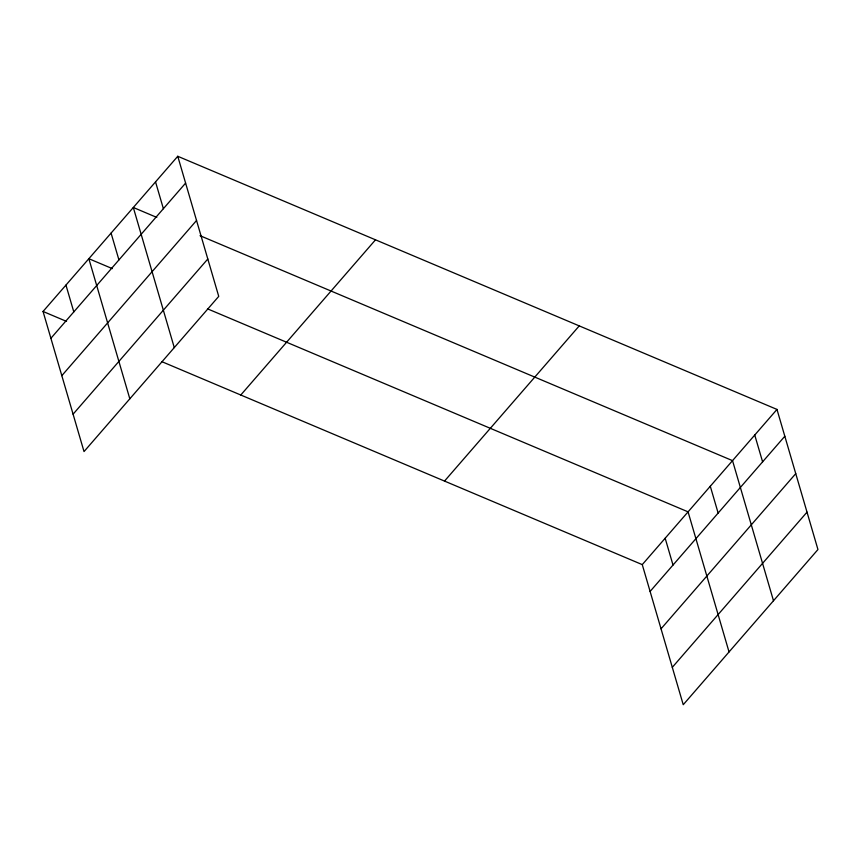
<?xml version="1.0" encoding="UTF-8"?>
<svg xmlns="http://www.w3.org/2000/svg" width="861" height="861" viewBox="0 0 861 861"><rect width="100%" height="100%" fill="white"/><g stroke="black" fill="none" stroke-linecap="round" stroke-linejoin="round"><path stroke-width="1.29" d="M177.764 156.282L218.737 296.378L84.023 451.573L43.05 311.467L177.764 156.282L776.977 409.427L817.95 549.533L683.236 704.718L642.263 564.622L161.696 361.598M50.896 338.287L185.61 183.092M61.82 375.665L196.545 220.481M73.088 414.184L207.802 259M240.789 395.005L375.504 239.821M444.524 481.084L579.238 325.888M642.263 564.622L776.977 409.427M650.109 591.432L784.823 436.247M661.033 628.821L795.758 473.625M672.301 667.34L807.015 512.144M156.788 217.413L133.315 207.49L174.277 347.596M200.053 235.688L732.528 460.646L773.49 600.741M112.339 268.621L88.855 258.709L129.817 398.804M207.501 308.83L688.068 511.854L729.041 651.949M43.05 311.467L66.534 321.39M754.753 435.042L762.598 461.851M710.293 486.25L718.139 513.059M665.166 538.233L673.011 565.053M155.54 181.886L163.386 208.706M111.08 233.105L118.926 259.914M65.953 285.088L73.798 311.897"/></g></svg>
